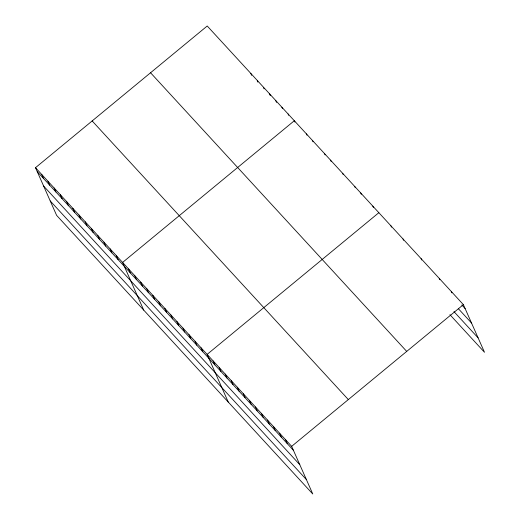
<?xml version="1.0" encoding="UTF-8"?>
<svg xmlns="http://www.w3.org/2000/svg" width="520" height="520" viewBox="0 0 520 520"><rect width="100%" height="100%" fill="white"/><g stroke="black" fill="none" stroke-linecap="round" stroke-linejoin="round"><path stroke-width="0.78" d="M35.496 167.7L291.661 446.342L312.78 494L56.615 215.358L35.496 167.7L207.22 26L463.385 304.642L484.504 352.3L449.924 314.685M378.853 212.693L207.123 354.393L228.241 402.044M291.661 446.342L463.385 304.642M461.838 305L465.134 308.588M458.354 308.678L471.529 323.011M453.96 311.603L478.114 337.876M150.553 72.761L406.718 351.403M92.163 120.939L348.329 399.581M37.239 171.639L293.404 450.288M43.634 186.069L299.8 464.711M50.219 200.928L306.384 479.576M451.315 291.506L451.893 292.825M439.238 278.369L439.816 279.689M421.122 258.668L421.7 259.981M403.007 238.966L403.591 240.279M390.929 225.83L391.515 227.143M372.814 206.122L373.399 207.435M360.737 192.985L361.322 194.298M354.699 186.42L355.284 187.733M342.622 173.284L343.207 174.597M330.551 160.147L331.13 161.46M324.512 153.582L325.091 154.895M312.436 140.446L313.014 141.758M306.397 133.874L306.976 135.187M294.899 122.051L294.32 120.737L122.59 262.438L143.709 310.096M288.1 113.971L288.678 115.284M281.879 107.205L282.458 108.517M275.652 100.438L276.53 102.408M269.432 93.672L270.309 95.641M263.503 87.562L264.089 88.874M257.283 80.795L257.861 82.108M250.77 73.372L251.641 75.341M285.623 439.777L287.365 443.716M279.584 433.206L281.327 437.151M273.546 426.641L275.288 430.579M267.507 420.069L269.256 424.015M261.469 413.504L263.218 417.443M255.431 406.933L257.179 410.878M249.392 400.368L251.141 404.307M243.353 393.803L245.102 397.741M237.315 387.231L239.064 391.17M231.276 380.666L233.025 384.605M225.238 374.094L226.987 378.034M219.2 367.529L220.948 371.469M213.161 360.958L214.91 364.897M201.084 347.822L202.833 351.76M195.046 341.257L196.794 345.196M189.007 334.685L190.756 338.631M182.975 328.12L184.717 332.059M176.936 321.548L178.678 325.494M170.898 314.983L172.64 318.923M164.859 308.412L166.602 312.358M158.821 301.847L160.563 305.786M152.782 295.276L154.524 299.221M146.744 288.711L148.486 292.65M140.706 282.146L142.454 286.084M134.667 275.574L136.416 279.513M128.629 269.009L130.377 272.948M116.37 255.671L118.118 259.61M110.149 248.905L111.891 252.844M103.928 242.138L105.671 246.077M97.708 235.372L99.45 239.311M91.481 228.605L93.23 232.544M85.26 221.839L87.009 225.778M79.04 215.072L80.789 219.011M72.82 208.299L74.568 212.244M66.599 201.533L68.348 205.478M60.379 194.766L62.127 198.705M54.158 188L55.9 191.939M47.938 181.233L49.68 185.172M41.717 174.467L43.459 178.406"/></g></svg>
